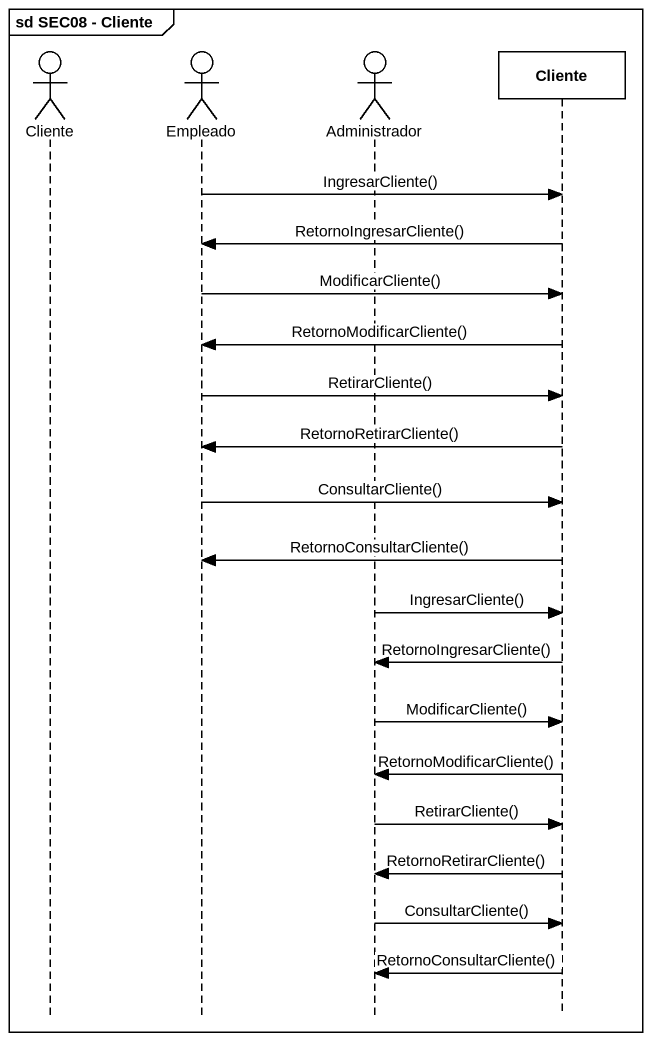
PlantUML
@startuml
mainframe sd SEC08 - Cliente
hide footbox
actor Cliente
actor Empleado
actor Administrador
participant "Cliente" as Cliente_2

Empleado -> Cliente_2 : IngresarCliente()
Cliente_2 -> Empleado : RetornoIngresarCliente()
Empleado -> Cliente_2 : ModificarCliente()
Cliente_2 -> Empleado : RetornoModificarCliente()
Empleado -> Cliente_2 : RetirarCliente()
Cliente_2 -> Empleado : RetornoRetirarCliente()
Empleado -> Cliente_2 : ConsultarCliente()
Cliente_2 -> Empleado : RetornoConsultarCliente()
Administrador -> Cliente_2 : IngresarCliente()
Cliente_2 -> Administrador : RetornoIngresarCliente()
Administrador -> Cliente_2 : ModificarCliente()
Cliente_2 -> Administrador : RetornoModificarCliente()
Administrador -> Cliente_2 : RetirarCliente()
Cliente_2 -> Administrador : RetornoRetirarCliente()
Administrador -> Cliente_2 : ConsultarCliente()
Cliente_2 -> Administrador : RetornoConsultarCliente()
@enduml
